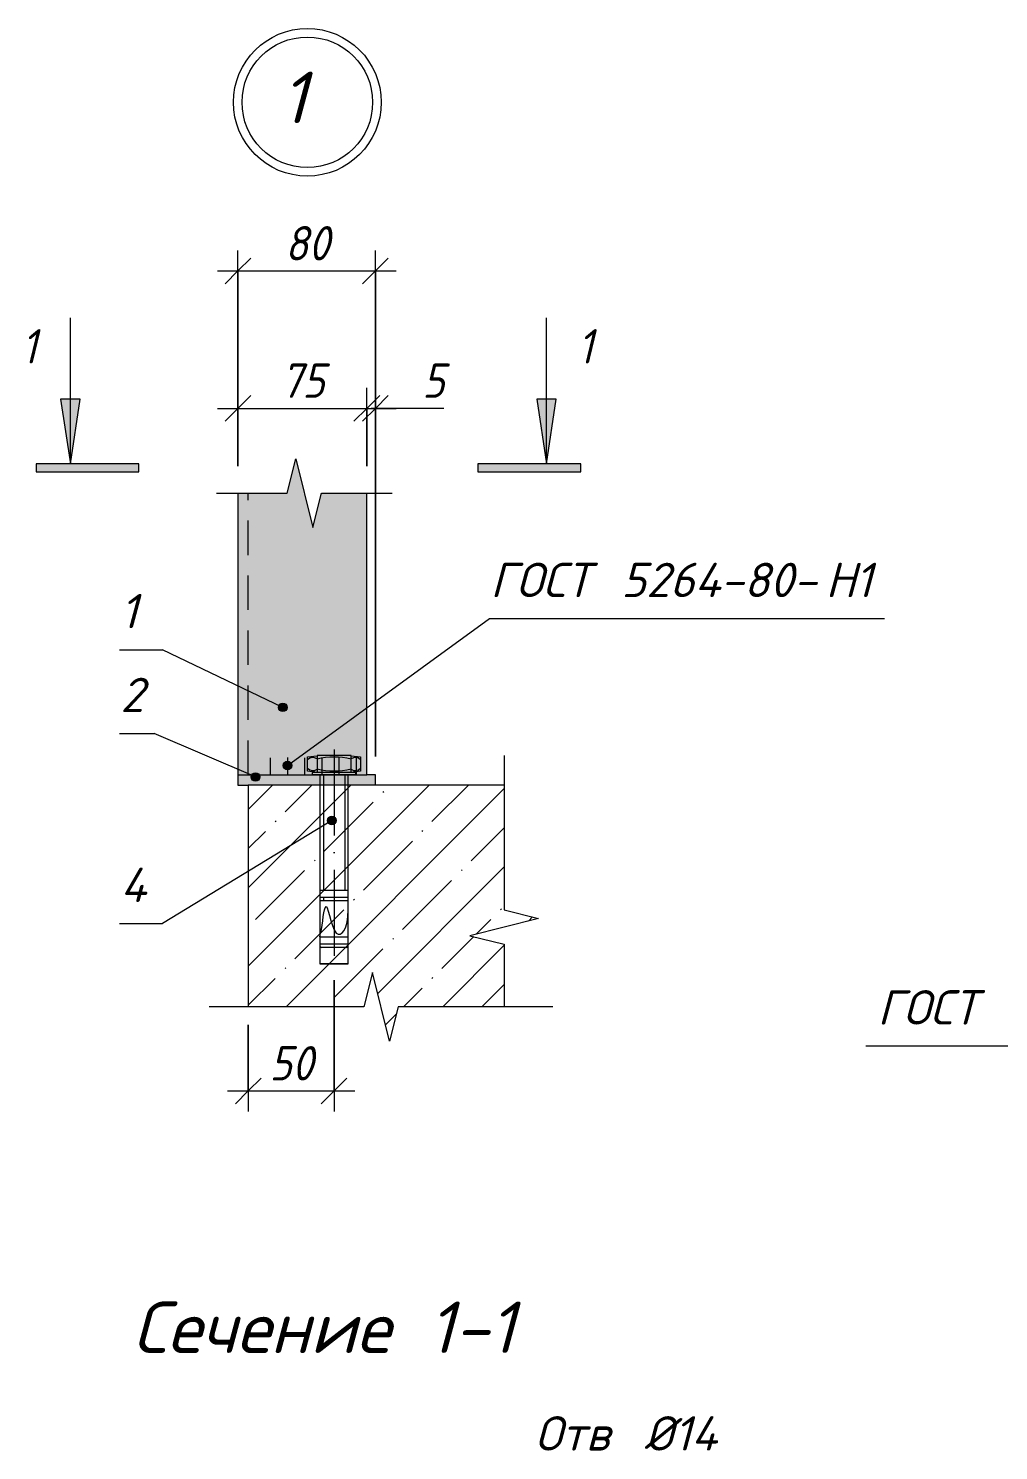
# Model space of a CAD drawing. Header units: millimetres. Extents: x -508 to 38670, y -99 to 8560.
# Drawn here: x 17407 to 17971, y 3922 to 4750 of the extents above; entities that cross this region are included whole.
import ezdxf

# ---------------------------------------------------------------- set-up
doc = ezdxf.new("R2010")
doc.units = ezdxf.units.MM
doc.linetypes.add('200_ШТРИХ_ш1п0_6_', pattern=[32, 20, -12])
doc.linetypes.add('50_200_ШТРИХ_1Т_ш5_п1_п1_', pattern=[70, 50, -10, 0, -10])
for name, color, linetype, lineweight in [('A-ANNO-DIMS', 7, 'Continuous', 9), ('A-ANNO-DIMS-10', 7, 'Continuous', 9), ('A-ANNO-NOTE', 7, 'Continuous', 9), ('A-DETL', 7, 'Continuous', 9), ('A-DETL-1', 7, 'Continuous', 5), ('A-DETL-2', 7, '200_ШТРИХ_ш1п0_6_', 5), ('A-DETL-3', 7, 'Continuous', 20), ('A-DETL-4', 7, '50_200_ШТРИХ_1Т_ш5_п1_п1_', 5), ('A-DETL-GENF', 7, 'Continuous', 9), ('A-DETL-GENF-1', 7, 'Continuous', 5), ('G-ANNO-TEXT', 7, 'Continuous', 9)]:
    doc.layers.add(name, color=color, linetype=linetype, lineweight=lineweight)
doc.layers.add('A-DETL-GENF-2', color=7, linetype='Continuous', lineweight=9, true_color=0xffffff)
doc.styles.add('ISOCPEUR_B_I', font='', dxfattribs={"height": 30})
doc.styles.add('ISOCPEUR_I_2', font='isocpeui.ttf', dxfattribs={"width": 0.9, "height": 20})
doc.styles.add('ISOCPEUR_I_4', font='isocpeui.ttf', dxfattribs={"height": 20})
doc.styles.get('ISOCPEUR_B_I').set_extended_font_data('ISOCPEUR', italic=True, bold=True)
doc.dimstyles.new('ISO-2_0_0_9К_СРЕДНИЙ_1', dxfattribs={"dimscale": 304.8, "dimtxt": 19.919624, "dimasz": 0.049213, "dimexe": 0.03937, "dimexo": 0, "dimgap": 0, "dimtad": 1, "dimdec": 0, "dimzin": 0, "dimdsep": 46, "dimtxsty": 'ISOCPEUR_I_2', "dimblk1": 'OBLIQUE', "dimblk2": 'OBLIQUE', "dimsah": 1, "dimcen": 0.09, "dimdle": 0.03937, "dimazin": 0, "dimtfac": 1, "dimtdec": 4, "dimtix": 1, "dimtmove": 0, "dimatfit": 3, "dimfxl": 1, "dimtvp": 1, "dimtolj": 1, "dimtzin": 0, "dimarcsym": 2})
doc.dimstyles.new('ISO-2_0_0_9К_СРЕДНИЙ_2', dxfattribs={"dimscale": 304.8, "dimtxt": 19.919624, "dimasz": 0.049213, "dimexe": 0.03937, "dimexo": 0, "dimgap": 0, "dimtad": 1, "dimdec": 0, "dimzin": 0, "dimdsep": 46, "dimtxsty": 'ISOCPEUR_I_2', "dimblk1": 'OBLIQUE', "dimblk2": 'OBLIQUE', "dimsah": 1, "dimcen": 0.09, "dimdle": 0.03937, "dimazin": 0, "dimtfac": 1, "dimtdec": 4, "dimtix": 1, "dimtmove": 1, "dimatfit": 3, "dimfxl": 1, "dimtvp": 1, "dimtolj": 1, "dimtzin": 0, "dimarcsym": 2})

# ---------------------------------------------------------------- blocks, each defined once
blk = doc.blocks.new('DET_Линия разрыва - Линия разрыва-17294155-АР1_Фахверк из 2-х уголков Ф-18_2_Узлы 2 эт_ копия 1')
at = {"layer": 'A-DETL-GENF'}
for p, q in [((-5, 20), (-10, 0)), ((5, -20), (-5, 20)), ((-10, 0), (-46.35, 0)), ((10, 0), (5, -20)), ((100, 0), (10, 0))]:
    blk.add_line(p, q, dxfattribs=at)
blk = doc.blocks.new('DET_Линия разрыва - Линия разрыва-V19-АР1_Фахверк из 2-х уголков Ф-18_2_Узлы 2 эт_ копия 1')
at = {"layer": 'A-DETL-GENF'}
for p, q in [((-5, 20), (-10, 0)), ((5, -20), (-5, 20)), ((-10, 0), (-100, 0)), ((10, 0), (5, -20)), ((100, 0), (10, 0))]:
    blk.add_line(p, q, dxfattribs=at)
blk = doc.blocks.new('DET_Линия разрыва - Линия разрыва-30620828-АР1_Фахверк из 2-х уголков Ф-18_2_Узлы 2 эт_ копия 1')
at = {"layer": 'A-DETL-GENF'}
for p, q in [((-5, 20), (-10, 0)), ((5, -20), (-5, 20)), ((-10, 0), (-51.14, 0)), ((10, 0), (5, -20)), ((51.14, 0), (10, 0))]:
    blk.add_line(p, q, dxfattribs=at)
blk = doc.blocks.new('_AT__Текстовая выноска 2_0 - _AT__Текстовая выноска 2_0-30620700-АР1_Фахверк из 2-х уголков Ф-18_2_Узлы 2 эт_ копия 1')
at = {"layer": 'A-ANNO-NOTE'}
blk.add_line((0, 0), (23, 0), dxfattribs=at)
blk = doc.blocks.new('DIMBLOCK319-АР1_Фахверк из 2-х уголков Ф-18_2_Узлы 2 эт_ копия 1')
at = {"layer": 'A-ANNO-DIMS-10'}
for p, q in [((17528.59, 4524.58), (17528.59, 4541.02)), ((17603.59, 4495.41), (17603.59, 4541.02)), ((17516.59, 4529.02), (17603.59, 4529.02)), ((17528.59, 4529.02), (17528.59, 4524.58)), ((17603.59, 4529.02), (17603.59, 4495.41))]:
    blk.add_line(p, q, dxfattribs=at)
at = {"layer": 'A-ANNO-DIMS-10', "lineweight": 20}
for p, q in [((17528.59, 4529.02), (17536.09, 4536.52)), ((17603.59, 4529.02), (17611.09, 4536.52)), ((17528.59, 4529.02), (17521.09, 4521.52)), ((17603.59, 4529.02), (17596.09, 4521.52))]:
    blk.add_line(p, q, dxfattribs=at)
at = {"layer": 'A-ANNO-DIMS-10', "color": 0, "insert": (17553.44, 4555.15), "char_height": 20, "width": 30.3391, "attachment_point": 1, "line_spacing_factor": 1.149209, "style": 'ISOCPEUR_I_2'}
blk.add_mtext('75', dxfattribs=at)
blk = doc.blocks.new('_Oblique')
at = {"color": 0, "linetype": 'ByBlock', "lineweight": -2}
blk.add_line((-0.5, -0.5), (0.5, 0.5), dxfattribs=at)
blk = doc.blocks.new('DIMBLOCK320-АР1_Фахверк из 2-х уголков Ф-18_2_Узлы 2 эт_ копия 1')
at = {"layer": 'A-ANNO-DIMS-10'}
for p, q in [((17603.59, 4495.41), (17603.59, 4541.02)), ((17608.59, 4495.77), (17608.59, 4541.02)), ((17603.59, 4529.02), (17620.59, 4529.02)), ((17603.59, 4529.02), (17603.59, 4495.41)), ((17635.86, 4529.02), (17606.09, 4529.02)), ((17608.59, 4529.02), (17608.59, 4495.77)), ((17648.5, 4529.02), (17635.86, 4529.02))]:
    blk.add_line(p, q, dxfattribs=at)
at = {"layer": 'A-ANNO-DIMS-10', "lineweight": 20}
for p, q in [((17603.59, 4529.02), (17611.09, 4536.52)), ((17608.59, 4529.02), (17616.09, 4536.52)), ((17603.59, 4529.02), (17596.09, 4521.52)), ((17608.59, 4529.02), (17601.09, 4521.52))]:
    blk.add_line(p, q, dxfattribs=at)
at = {"layer": 'A-ANNO-DIMS-10', "color": 0, "insert": (17635.86, 4555.15), "char_height": 20, "width": 15.1696, "attachment_point": 1, "line_spacing_factor": 1.149209, "style": 'ISOCPEUR_I_2'}
blk.add_mtext('\\fISOCPEUR|b0|i1|c204|p34|;\\W.9;5', dxfattribs=at)
blk = doc.blocks.new('DIMBLOCK321-АР1_Фахверк из 2-х уголков Ф-18_2_Узлы 2 эт_ копия 1')
at = {"layer": 'A-ANNO-DIMS-10'}
for p, q in [((17528.59, 4495.41), (17528.59, 4621.02)), ((17608.59, 4326.34), (17608.59, 4621.02)), ((17516.59, 4609.02), (17620.59, 4609.02)), ((17528.59, 4609.02), (17528.59, 4495.41)), ((17608.59, 4609.02), (17608.59, 4326.34))]:
    blk.add_line(p, q, dxfattribs=at)
at = {"layer": 'A-ANNO-DIMS-10', "lineweight": 20}
for p, q in [((17528.59, 4609.02), (17536.09, 4616.52)), ((17608.59, 4609.02), (17616.09, 4616.52)), ((17528.59, 4609.02), (17521.09, 4601.52)), ((17608.59, 4609.02), (17601.09, 4601.52))]:
    blk.add_line(p, q, dxfattribs=at)
at = {"layer": 'A-ANNO-DIMS-10', "color": 0, "insert": (17555.94, 4635.15), "char_height": 20, "width": 30.3391, "attachment_point": 1, "line_spacing_factor": 1.149209, "style": 'ISOCPEUR_I_2'}
blk.add_mtext('80', dxfattribs=at)
blk = doc.blocks.new('DIMBLOCK322-АР1_Фахверк из 2-х уголков Ф-18_2_Узлы 2 эт_ копия 1')
at = {"layer": 'A-ANNO-DIMS-10'}
for p, q in [((17584.55, 4196.07), (17584.55, 4119.59)), ((17584.55, 4131.59), (17584.55, 4196.07)), ((17534.59, 4170.16), (17534.59, 4119.59)), ((17534.59, 4131.59), (17534.59, 4170.16)), ((17522.59, 4131.59), (17596.55, 4131.59))]:
    blk.add_line(p, q, dxfattribs=at)
at = {"layer": 'A-ANNO-DIMS-10', "lineweight": 20}
for p, q in [((17534.59, 4131.59), (17542.09, 4139.09)), ((17584.55, 4131.59), (17592.05, 4139.09)), ((17534.59, 4131.59), (17527.09, 4124.09)), ((17584.55, 4131.59), (17577.05, 4124.09))]:
    blk.add_line(p, q, dxfattribs=at)
at = {"layer": 'A-ANNO-DIMS-10', "color": 0, "insert": (17546.93, 4157.72), "char_height": 20, "width": 30.3391, "attachment_point": 1, "line_spacing_factor": 1.149209, "style": 'ISOCPEUR_I_2'}
blk.add_mtext('50', dxfattribs=at)
blk = doc.blocks.new('_AT__Текстовая выноска 2_0 - _AT__Текстовая выноска 2_0-30620701-АР1_Фахверк из 2-х уголков Ф-18_2_Узлы 2 эт_ копия 1')
at = {"layer": 'A-ANNO-NOTE'}
blk.add_line((0, 0), (23, 0), dxfattribs=at)
blk = doc.blocks.new('_AT__Текстовая выноска1 - _AT__Текстовая выноска-30601250-АР1_Фахверк из 2-х уголков Ф-18_2_Узлы 2 эт_ копия 1')
at = {"layer": 'A-ANNO-NOTE'}
blk.add_line((0, 0), (2, 0), dxfattribs=at)
blk = doc.blocks.new('_AT__Текстовая выноска1 - _AT__Текстовая выноска-30601245-АР1_Фахверк из 2-х уголков Ф-18_2_Узлы 2 эт_ копия 1')
at = {"layer": 'A-ANNO-NOTE'}
blk.add_line((0, 0), (2.5, 0), dxfattribs=at)

msp = doc.modelspace()

# ---------------------------------------------------------------- hatches: boundary and pattern name
at = {"layer": 'A-ANNO-NOTE'}
h = msp.add_hatch(color=256, dxfattribs=at)
edge = h.paths.add_edge_path(flags=0)
edge.add_arc((17554.74, 4354.94), 2.5, 0, 360)
h = msp.add_hatch(color=256, dxfattribs=at)
edge = h.paths.add_edge_path(flags=0)
edge.add_arc((17557.45, 4321.05), 2.5, 0, 360)
h = msp.add_hatch(color=256, dxfattribs=at)
edge = h.paths.add_edge_path(flags=0)
edge.add_arc((17538.78, 4314.4), 2.5, 0, 360)
h = msp.add_hatch(color=256, dxfattribs=at)
edge = h.paths.add_edge_path(flags=0)
edge.add_arc((17583.29, 4289.1), 2.5, 0, 360)
at = {"layer": 'A-DETL-GENF'}
for points in [[(17431.05, 4496.73), (17436.71, 4534.45), (17425.39, 4534.45), (17426.87, 4524.58)], [(17708.12, 4496.73), (17713.78, 4534.45), (17702.47, 4534.45), (17703.59, 4526.97)], [(17431.75, 4492.04), (17470.93, 4492.04), (17470.93, 4496.73), (17411.05, 4496.73), (17411.05, 4492.04), (17431.05, 4492.04)], [(17683.59, 4492.04), (17728.12, 4492.04), (17728.12, 4496.73), (17668.25, 4496.73), (17668.25, 4492.04)]]:
    msp.add_hatch(color=256, dxfattribs=at).paths.add_polyline_path(points, flags=0)
at = {"layer": 'A-DETL-GENF-1'}
h = msp.add_hatch(dxfattribs=at)
h.set_pattern_fill('FP_14', color=256, style=0, pattern_type=2)
h.set_pattern_definition([(45, (12326.678, 0), (-22.80985, 22.80985), []), (45, (12349.488, 0), (-22.80985, 22.80985), [40.323, -8.065, 0.671, -7.394])])
h.paths.add_polyline_path([(17616.85, 4160.64), (17621.85, 4180.64), (17683.59, 4180.64), (17683.59, 4217), (17663.59, 4222), (17703.59, 4232), (17683.59, 4237), (17683.59, 4309.64), (17534.59, 4309.64), (17534.59, 4180.64), (17601.85, 4180.64), (17606.85, 4200.64), (17611.85, 4180.64)], flags=0)
at = {"layer": 'A-DETL-GENF-2'}
for points in [[(17528.59, 4315.64), (17603.59, 4315.64), (17603.59, 4479.66), (17577.19, 4479.66), (17572.19, 4459.66), (17562.19, 4499.66), (17557.19, 4479.66), (17528.59, 4479.66), (17528.59, 4459.66)], [(17603.59, 4309.64), (17608.59, 4309.64), (17608.59, 4315.64), (17528.59, 4315.64), (17528.59, 4309.64), (17534.59, 4309.64)]]:
    msp.add_hatch(color=256, dxfattribs=at).paths.add_polyline_path(points, flags=0)

# ---------------------------------------------------------------- linework, layer by layer
at = {"layer": 'A-ANNO-NOTE'}
for p, q in [((17557.45, 4321.05), (17675.01, 4406.61)), ((17554.74, 4354.94), (17484.73, 4388.48)), ((17538.78, 4314.4), (17479.73, 4339.65)), ((17583.29, 4289.1), (17484.73, 4229.09))]:
    msp.add_line(p, q, dxfattribs=at)
for centre in [(17554.74, 4354.94), (17557.45, 4321.05), (17538.78, 4314.4), (17583.29, 4289.1)]:
    msp.add_circle(centre, 2.5, dxfattribs=at)
at = {"layer": 'A-DETL'}
for p, q in [((17528.59, 4479.66), (17528.59, 4315.64)), ((17603.59, 4315.64), (17603.59, 4479.66)), ((17528.59, 4315.64), (17528.59, 4309.64)), ((17528.59, 4315.64), (17603.59, 4315.64)), ((17608.59, 4315.64), (17603.59, 4315.64)), ((17608.59, 4309.64), (17608.59, 4315.64)), ((17528.59, 4309.64), (17534.59, 4309.64))]:
    msp.add_line(p, q, dxfattribs=at)
at = {"layer": 'A-DETL-1'}
for p, q in [((17431.05, 4496.73), (17431.05, 4581.73)), ((17708.12, 4496.73), (17708.12, 4581.73)), ((17425.39, 4534.45), (17431.05, 4496.73)), ((17436.71, 4534.45), (17425.39, 4534.45)), ((17431.05, 4496.73), (17436.71, 4534.45)), ((17713.78, 4534.45), (17702.47, 4534.45)), ((17702.47, 4534.45), (17708.12, 4496.73)), ((17708.12, 4496.73), (17713.78, 4534.45)), ((17411.05, 4496.73), (17411.05, 4492.04)), ((17431.05, 4496.73), (17411.05, 4496.73)), ((17470.93, 4496.73), (17431.05, 4496.73)), ((17470.93, 4492.04), (17470.93, 4496.73)), ((17708.12, 4496.73), (17668.25, 4496.73)), ((17668.25, 4496.73), (17668.25, 4492.04)), ((17728.12, 4496.73), (17708.12, 4496.73)), ((17728.12, 4492.04), (17728.12, 4496.73)), ((17411.05, 4492.04), (17470.93, 4492.04)), ((17668.25, 4492.04), (17728.12, 4492.04)), ((17547.59, 4315.64), (17547.59, 4325.64)), ((17557.59, 4315.64), (17557.59, 4325.74)), ((17567.59, 4315.64), (17567.59, 4325.64)), ((17569.14, 4326.04), (17574.63, 4326.81)), ((17569.14, 4317.85), (17569.14, 4326.04)), ((17594.47, 4326.83), (17574.63, 4326.83)), ((17574.63, 4326.83), (17574.63, 4317.08)), ((17577.59, 4315.64), (17577.59, 4325.64)), ((17587.59, 4315.64), (17587.59, 4325.64)), ((17594.47, 4317.08), (17594.47, 4326.83)), ((17594.47, 4326.81), (17599.96, 4326.04)), ((17597.59, 4315.64), (17597.59, 4325.68)), ((17599.96, 4326.04), (17599.96, 4317.85)), ((17574.63, 4317.08), (17569.14, 4317.85)), ((17597.23, 4317.08), (17571.88, 4317.08)), ((17571.88, 4317.08), (17571.88, 4315.64)), ((17597.23, 4315.64), (17571.88, 4315.64)), ((17594.47, 4317.08), (17574.63, 4317.08)), ((17576.29, 4315.64), (17576.29, 4205.64)), ((17578.39, 4315.64), (17578.39, 4248.58)), ((17579.01, 4315.64), (17581.05, 4315.64)), ((17590.71, 4315.64), (17590.71, 4248.58)), ((17592.82, 4205.64), (17592.82, 4315.64)), ((17599.96, 4317.85), (17594.47, 4317.08)), ((17597.23, 4315.64), (17597.23, 4317.08)), ((17576.29, 4248.58), (17592.82, 4248.58)), ((17576.29, 4244.45), (17592.82, 4244.45)), ((17576.29, 4242.39), (17592.82, 4242.39)), ((17578.35, 4244.45), (17578.35, 4242.39)), ((17578.44, 4244.45), (17578.44, 4242.39)), ((17576.29, 4221.42), (17592.82, 4221.42)), ((17576.29, 4217.29), (17592.82, 4217.29)), ((17577.26, 4215.22), (17591.85, 4215.22)), ((17592.82, 4205.64), (17576.29, 4205.64)), ((17576.29, 4205.64), (17592.82, 4205.64))]:
    msp.add_line(p, q, dxfattribs=at)
for radius in [43, 38]:
    msp.add_circle((17568.98, 4707.21), radius, dxfattribs=at)
for centre, radius, start, end in [((17572.27, 4321.52), 4.23, 56.08031, 137.7236), ((17584.55, 4283.1), 42.85, 76.6145, 103.3855), ((17596.83, 4321.52), 4.23, 42.2764, 123.91969), ((17572.27, 4322.39), 4.23, 222.2764, 303.91969), ((17584.55, 4360.8), 42.85, 256.6145, 283.3855), ((17596.83, 4322.39), 4.23, 236.08031, 317.7236), ((17577.47, 4216.58), 1.38, 210.89949, 261.27655), ((17591.64, 4216.58), 1.38, 278.72345, 329.10051)]:
    msp.add_arc(centre, radius, start, end, dxfattribs=at)
msp.add_open_spline([(17576.29, 4221.42), (17577.47, 4226.14), (17579.93, 4251.6), (17583.69, 4214.13), (17592.82, 4226.11), (17592.82, 4237.11)], degree=3, knots=[3.947128, 3.947128, 3.947128, 3.947128, 10.095996, 20.129437, 28.583816, 28.583816, 28.583816, 28.583816], dxfattribs=at)
at = {"layer": 'A-DETL-2'}
for p, q in [((17534.59, 4315.64), (17534.59, 4479.66)), ((17603.59, 4315.64), (17603.59, 4325.64)), ((17571.33, 4315.64), (17578.33, 4315.64))]:
    msp.add_line(p, q, dxfattribs=at)
at = {"layer": 'A-DETL-3'}
for p, q in [((17683.59, 4309.64), (17534.59, 4309.64)), ((17534.59, 4309.64), (17534.59, 4180.64))]:
    msp.add_line(p, q, dxfattribs=at)
at = {"layer": 'A-DETL-4'}
msp.add_line((17584.55, 4330.38), (17584.55, 4200.38), dxfattribs=at)

# ---------------------------------------------------------------- block references
at = {"layer": 'A-ANNO-NOTE', "xscale": 10, "yscale": 10, "zscale": 10}
for name, p in [('_AT__Текстовая выноска 2_0 - _AT__Текстовая выноска 2_0-30620701-АР1_Фахверк из 2-х уголков Ф-18_2_Узлы 2 эт_ копия 1', (17675.01, 4406.61)), ('_AT__Текстовая выноска1 - _AT__Текстовая выноска-30601245-АР1_Фахверк из 2-х уголков Ф-18_2_Узлы 2 эт_ копия 1', (17459.73, 4388.48)), ('_AT__Текстовая выноска1 - _AT__Текстовая выноска-30601250-АР1_Фахверк из 2-х уголков Ф-18_2_Узлы 2 эт_ копия 1', (17459.73, 4339.65)), ('_AT__Текстовая выноска1 - _AT__Текстовая выноска-30601245-АР1_Фахверк из 2-х уголков Ф-18_2_Узлы 2 эт_ копия 1', (17459.73, 4229.09))]:
    msp.add_blockref(name, p, dxfattribs=at)
at = {"layer": 'A-ANNO-NOTE', "xscale": 10, "yscale": 10, "zscale": 10, "rotation": 180}
msp.add_blockref('_AT__Текстовая выноска 2_0 - _AT__Текстовая выноска 2_0-30620700-АР1_Фахверк из 2-х уголков Ф-18_2_Узлы 2 эт_ копия 1', (18124.11, 4157.73), dxfattribs=at)
at = {"layer": 'A-DETL-GENF'}
for name, p, rotation in [('DET_Линия разрыва - Линия разрыва-30620828-АР1_Фахверк из 2-х уголков Ф-18_2_Узлы 2 эт_ копия 1', (17567.19, 4479.66), 180), ('DET_Линия разрыва - Линия разрыва-17294155-АР1_Фахверк из 2-х уголков Ф-18_2_Узлы 2 эт_ копия 1', (17683.59, 4227), 89.9999999999999)]:
    msp.add_blockref(name, p, dxfattribs=dict(at, rotation=rotation))
msp.add_blockref('DET_Линия разрыва - Линия разрыва-V19-АР1_Фахверк из 2-х уголков Ф-18_2_Узлы 2 эт_ копия 1', (17611.85, 4180.64), dxfattribs=at)

# ---------------------------------------------------------------- texts
at = {"layer": 'A-ANNO-NOTE', "char_height": 20, "attachment_point": 1, "style": 'ISOCPEUR_I_4'}
for s, insert, width in [('ГОСТ', (17675.42, 4439.13), 76.962), (' 5264-80-', (17738.92, 4439.13), 159.5358), ('\\fISOCPEUR|b0|i1|c204|p34|;Н', (17870.55, 4439.13), 20.8439), ('\\fISOCPEUR|b0|i1|c204|p34|;1', (17887.75, 4439.13), 12.827), ('\\fISOCPEUR|b0|i1|c204|p34|;1', (17460.14, 4421), 12.827), ('\\fISOCPEUR|b0|i1|c204|p34|;2', (17460.14, 4372.18), 17.6371), ('\\fISOCPEUR|b0|i1|c204|p34|;4', (17460.14, 4261.62), 20.8439), ('ГОСТ', (17900.8, 4190.26), 76.962), ('Отв', (17701.39, 3942.23), 61.7299), (' Ø14', (17752.33, 3942.23), 74.5569)]:
    msp.add_mtext(s, dxfattribs=dict(at, insert=insert, width=width))
at = {"layer": 'G-ANNO-TEXT', "attachment_point": 1}
for s, insert, char_height, width, style in [('\\fISOCPEUR|b1|i1|c204|p34|;1', (17553.61, 4725.07), 30, 19.2405, 'ISOCPEUR_B_I'), ('\\fISOCPEUR|b0|i1|c204|p34|;\\W.9;1', (17402.58, 4575.16), 20, 11.5443, 'ISOCPEUR_I_2'), ('\\fISOCPEUR|b0|i1|c204|p34|;\\W.9;1', (17726.33, 4575.16), 20, 11.5443, 'ISOCPEUR_I_2'), ('Сечение', (17467.31, 4009.02), 30, 185.1898, 'ISOCPEUR_B_I'), (' 1-1', (17620.11, 4009.02), 30, 88.1856, 'ISOCPEUR_B_I')]:
    msp.add_mtext(s, dxfattribs=dict(at, insert=insert, char_height=char_height, width=width, style=style))

# ---------------------------------------------------------------- dimensions: what is measured, and where the dimension line sits
at = {"layer": 'A-ANNO-DIMS'}
for base, p1, p2, override, picture, middle in [((17608.59, 4609.02), (17528.59, 4495.41), (17608.59, 4326.34), {"dimpost": '<>', "dimfxl": 187.045722}, 'DIMBLOCK321-АР1_Фахверк из 2-х уголков Ф-18_2_Узлы 2 эт_ копия 1', (17568.59, 4619.02)), ((17603.59, 4529.02), (17528.59, 4524.58), (17603.59, 4495.41), {"dimpost": '<>', "dimfxl": 80.471737}, 'DIMBLOCK319-АР1_Фахверк из 2-х уголков Ф-18_2_Узлы 2 эт_ копия 1', (17566.09, 4539.15)), ((17584.55, 4131.59), (17534.59, 4170.16), (17584.55, 4196.07), {"dimpost": '<>', "dimfxl": 56.284361}, 'DIMBLOCK322-АР1_Фахверк из 2-х уголков Ф-18_2_Узлы 2 эт_ копия 1', (17559.57, 4141.59))]:
    dim = msp.add_linear_dim(base=base, p1=p1, p2=p2, dimstyle='ISO-2_0_0_9К_СРЕДНИЙ_1', override=override, dxfattribs=at)
    dim.commit()
    dim.dimension.update_dxf_attribs({"geometry": picture, "text_midpoint": middle})
dim = msp.add_linear_dim(base=(17608.59, 4529.02), p1=(17603.59, 4495.41), p2=(17608.59, 4495.77), dimstyle='ISO-2_0_0_9К_СРЕДНИЙ_2', override={"dimpost": '<>', "dimfxl": 5.012949}, dxfattribs=at)
dim.commit()
dim.dimension.update_dxf_attribs({"geometry": 'DIMBLOCK320-АР1_Фахверк из 2-х уголков Ф-18_2_Узлы 2 эт_ копия 1', "text_midpoint": (17643.45, 4541.81), "dimtype": 160})

doc.saveas('drawing.dxf')
